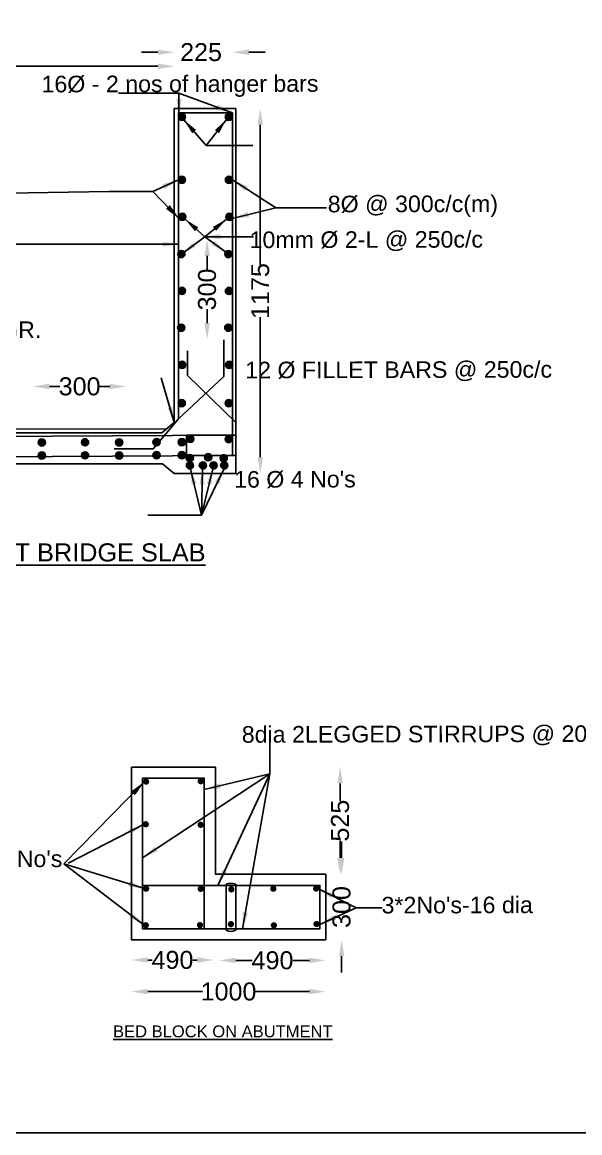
# Model space of a CAD drawing. Header units: millimetres. Extents: x 52616 to 69139, y 1944 to 13106.
# Drawn here: x 57520 to 60935, y 1944 to 8742 of the extents above; entities that cross this region are included whole.
import ezdxf

# ---------------------------------------------------------------- set-up
doc = ezdxf.new("R2010")
doc.units = ezdxf.units.MM
doc.header["$MEASUREMENT"] = 0
doc.layers.add('DRAWING', color=7, linetype='Continuous')
doc.layers.add('TEXT', color=7, linetype='Continuous')
doc.styles.get("Standard").update_dxf_attribs({"font": 'arial.ttf'})
doc.dimstyles.get("Standard").update_dxf_attribs({"dimtxt": 110, "dimasz": 100, "dimexe": 0.18, "dimexo": 0.0625, "dimgap": 0.09, "dimtad": 0, "dimdec": 0, "dimzin": 0, "dimdsep": 46, "dimtxsty": 'Standard', "dimcen": 0.09, "dimse1": 1, "dimse2": 1, "dimadec": 0, "dimazin": 0, "dimtfac": 1, "dimtdec": 0, "dimtofl": 0, "dimtmove": 0, "dimatfit": 3, "dimfxl": 1, "dimtolj": 1, "dimtzin": 0, "dimarcsym": 0})

# ---------------------------------------------------------------- blocks, each defined once
blk = doc.blocks.new('*D33')
at = {"layer": 'Defpoints', "color": 0}
for p in [(58703.2, 4183.1), (59467.2, 4183.1), (59378.9, 3526.6)]:
    blk.add_point(p, dxfattribs=at)
at = {"layer": 'DRAWING', "color": 0, "lineweight": -2}
for p, q in [((59467.2, 4083.1), (59467.2, 3976.9)), ((59467.2, 3626.6), (59467.2, 3732.8))]:
    blk.add_line(p, q, dxfattribs=at)
at = {"layer": 'DRAWING', "color": 0}
for points in [[(59450.6, 4083.1), (59483.9, 4083.1), (59467.2, 4183.1)], [(59450.6, 3626.6), (59483.9, 3626.6), (59467.2, 3526.6)]]:
    blk.add_solid(points, dxfattribs=at)
at = {"layer": 'DRAWING', "color": 0, "insert": (59467.2, 3854.8), "char_height": 110, "attachment_point": 5, "rotation": 90}
blk.add_mtext('\\A1;525', dxfattribs=at)
blk = doc.blocks.new('*D34')
at = {"layer": 'Defpoints', "color": 0}
for p in [(59378.9, 3526.6), (59476.4, 3526.6), (59378.9, 3125.5)]:
    blk.add_point(p, dxfattribs=at)
at = {"layer": 'DRAWING', "color": 0, "lineweight": -2}
for p, q in [((59476.4, 3626.6), (59476.4, 3726.6)), ((59476.4, 3025.5), (59476.4, 2925.5))]:
    blk.add_line(p, q, dxfattribs=at)
at = {"layer": 'DRAWING', "color": 0}
for points in [[(59459.8, 3626.6), (59493.1, 3626.6), (59476.4, 3526.6)], [(59459.8, 3025.5), (59493.1, 3025.5), (59476.4, 3125.5)]]:
    blk.add_solid(points, dxfattribs=at)
at = {"layer": 'DRAWING', "color": 0, "insert": (59476.4, 3326.1), "char_height": 110, "attachment_point": 5, "rotation": 90}
blk.add_mtext('\\A1;300', dxfattribs=at)
blk = doc.blocks.new('*D35')
at = {"layer": 'Defpoints', "color": 0}
for p in [(58727.5, 3125.5), (59378.9, 3125.5), (59378.9, 2999.5)]:
    blk.add_point(p, dxfattribs=at)
at = {"layer": 'DRAWING', "color": 0, "lineweight": -2}
for p, q in [((58827.5, 2999.5), (58929.5, 2999.5)), ((59278.9, 2999.5), (59176.8, 2999.5))]:
    blk.add_line(p, q, dxfattribs=at)
at = {"layer": 'DRAWING', "color": 0}
for points in [[(58827.5, 3016.2), (58827.5, 2982.8), (58727.5, 2999.5)], [(59278.9, 3016.2), (59278.9, 2982.8), (59378.9, 2999.5)]]:
    blk.add_solid(points, dxfattribs=at)
at = {"layer": 'DRAWING', "color": 0, "insert": (59053.2, 2999.5), "char_height": 110, "attachment_point": 5}
blk.add_mtext('\\A1;490', dxfattribs=at)
blk = doc.blocks.new('*D36')
at = {"layer": 'Defpoints', "color": 0}
for p in [(58188.6, 3125.5), (58188.6, 3001.9), (58692.5, 2993.7)]:
    blk.add_point(p, dxfattribs=at)
at = {"layer": 'DRAWING', "color": 0, "lineweight": -2}
for p, q in [((58288.6, 3001.9), (58316.9, 3001.9)), ((58592.5, 3001.9), (58564.2, 3001.9))]:
    blk.add_line(p, q, dxfattribs=at)
at = {"layer": 'DRAWING', "color": 0}
for points in [[(58288.6, 3018.5), (58288.6, 2985.2), (58188.6, 3001.9)], [(58592.5, 3018.5), (58592.5, 2985.2), (58692.5, 3001.9)]]:
    blk.add_solid(points, dxfattribs=at)
at = {"layer": 'DRAWING', "color": 0, "insert": (58440.5, 3001.9), "char_height": 110, "attachment_point": 5}
blk.add_mtext('\\A1;490', dxfattribs=at)
blk = doc.blocks.new('*D37')
at = {"layer": 'Defpoints', "color": 0}
for p in [(58188.6, 3125.5), (59378.9, 3125.5), (59378.9, 2808.5)]:
    blk.add_point(p, dxfattribs=at)
at = {"layer": 'DRAWING', "color": 0, "lineweight": -2}
for p, q in [((58288.6, 2808.5), (58624.8, 2808.5)), ((59278.9, 2808.5), (58942.7, 2808.5))]:
    blk.add_line(p, q, dxfattribs=at)
at = {"layer": 'DRAWING', "color": 0}
for points in [[(58288.6, 2825.1), (58288.6, 2791.8), (58188.6, 2808.5)], [(59278.9, 2825.1), (59278.9, 2791.8), (59378.9, 2808.5)]]:
    blk.add_solid(points, dxfattribs=at)
at = {"layer": 'DRAWING', "color": 0, "insert": (58783.7, 2808.5), "char_height": 110, "attachment_point": 5}
blk.add_mtext('\\A1;1000', dxfattribs=at)
blk = doc.blocks.new('*D41')
at = {"layer": 'Defpoints', "color": 0}
for p in [(57586.5, 6512.6), (57586.5, 6482.3), (58156.4, 6512.6)]:
    blk.add_point(p, dxfattribs=at)
at = {"layer": 'DRAWING', "color": 0, "lineweight": -2}
for p, q in [((57686.5, 6512.6), (57750.1, 6512.6)), ((58056.4, 6512.6), (57992.8, 6512.6))]:
    blk.add_line(p, q, dxfattribs=at)
at = {"layer": 'DRAWING', "color": 0}
for points in [[(57686.5, 6529.3), (57686.5, 6495.9), (57586.5, 6512.6)], [(58056.4, 6529.3), (58056.4, 6495.9), (58156.4, 6512.6)]]:
    blk.add_solid(points, dxfattribs=at)
at = {"layer": 'DRAWING', "color": 0, "insert": (57871.5, 6512.6), "char_height": 110, "attachment_point": 5}
blk.add_mtext('\\A1;300', dxfattribs=at)
blk = doc.blocks.new('*D42')
at = {"layer": 'Defpoints', "color": 0}
for p in [(58652.5, 7411.5), (58662.8, 7411.5), (58672.7, 6800.9)]:
    blk.add_point(p, dxfattribs=at)
at = {"layer": 'DRAWING', "color": 0, "lineweight": -2}
for p, q in [((58652.5, 7311.5), (58652.5, 7227.6)), ((58652.5, 6900.9), (58652.5, 6984.8))]:
    blk.add_line(p, q, dxfattribs=at)
at = {"layer": 'DRAWING', "color": 0}
for points in [[(58635.8, 7311.5), (58669.1, 7311.5), (58652.5, 7411.5)], [(58635.8, 6900.9), (58669.1, 6900.9), (58652.5, 6800.9)]]:
    blk.add_solid(points, dxfattribs=at)
at = {"layer": 'DRAWING', "color": 0, "insert": (58652.5, 7106.2), "char_height": 110, "attachment_point": 5, "rotation": 90}
blk.add_mtext('\\A1;300', dxfattribs=at)
blk = doc.blocks.new('*D43')
at = {"layer": 'Defpoints', "color": 0}
for p in [(58828.3, 8214.2), (58978.3, 8214.2), (58828.3, 5979.6)]:
    blk.add_point(p, dxfattribs=at)
at = {"layer": 'DRAWING', "color": 0, "lineweight": -2}
for p, q in [((58978.3, 8114.2), (58978.3, 7256.5)), ((58978.3, 6079.6), (58978.3, 6937.3))]:
    blk.add_line(p, q, dxfattribs=at)
at = {"layer": 'DRAWING', "color": 0}
for points in [[(58961.6, 8114.2), (58994.9, 8114.2), (58978.3, 8214.2)], [(58961.6, 6079.6), (58994.9, 6079.6), (58978.3, 5979.6)]]:
    blk.add_solid(points, dxfattribs=at)
at = {"layer": 'DRAWING', "color": 0, "insert": (58978.3, 7096.9), "char_height": 110, "attachment_point": 5, "rotation": 90}
blk.add_mtext('\\A1;1175', dxfattribs=at)
blk = doc.blocks.new('*D44')
at = {"layer": 'Defpoints', "color": 0}
for p in [(58808.4, 8558.4), (58451.6, 8214.2), (58808.4, 8214.2)]:
    blk.add_point(p, dxfattribs=at)
at = {"layer": 'DRAWING', "color": 0, "lineweight": -2}
for p, q in [((58351.6, 8558.4), (58251.6, 8558.4)), ((58908.4, 8558.4), (59008.4, 8558.4))]:
    blk.add_line(p, q, dxfattribs=at)
at = {"layer": 'DRAWING', "color": 0}
for points in [[(58351.6, 8575), (58351.6, 8541.7), (58451.6, 8558.4)], [(58908.4, 8575), (58908.4, 8541.7), (58808.4, 8558.4)]]:
    blk.add_solid(points, dxfattribs=at)
at = {"layer": 'DRAWING', "color": 0, "insert": (58615.5, 8558.4), "char_height": 110, "attachment_point": 5}
blk.add_mtext('\\A1;225', dxfattribs=at)
blk = doc.blocks.new('*D45')
at = {"layer": 'Defpoints', "color": 0}
for p in [(55410.5, 8472.4), (55410.5, 8191.3), (58451.6, 8214.2)]:
    blk.add_point(p, dxfattribs=at)
at = {"layer": 'DRAWING', "color": 0, "lineweight": -2}
for p, q in [((55510.5, 8472.4), (56793.7, 8472.4)), ((58351.6, 8472.4), (57111.6, 8472.4))]:
    blk.add_line(p, q, dxfattribs=at)
at = {"layer": 'DRAWING', "color": 0}
for points in [[(55510.5, 8489.1), (55510.5, 8455.7), (55410.5, 8472.4)], [(58351.6, 8489.1), (58351.6, 8455.7), (58451.6, 8472.4)]]:
    blk.add_solid(points, dxfattribs=at)
at = {"layer": 'DRAWING', "color": 0, "insert": (56952.7, 8472.4), "char_height": 110, "attachment_point": 5}
blk.add_mtext('\\A1;1500', dxfattribs=at)

msp = doc.modelspace()

# ---------------------------------------------------------------- hatches: boundary and pattern name
at = {"layer": 'DRAWING'}
h = msp.add_hatch(color=256, dxfattribs=at)
h.paths.add_polyline_path([(58520.3, 8162.8, 0.183648), (58514.8, 8177.4), (58481.9, 8177.4, 0.106401), (58477.3, 8169.4), (58477.3, 8156.3, 0.85914)])
h.paths.add_polyline_path([(58481.9, 8177.4), (58514.8, 8177.4, 0.449154)])
h = msp.add_hatch(color=256, dxfattribs=at)
h.paths.add_polyline_path([(58808.4, 8162.8, 0.183648), (58802.9, 8177.4), (58770, 8177.4, 0.106401), (58765.4, 8169.4), (58765.4, 8156.3, 0.85914)])
h.paths.add_polyline_path([(58770, 8177.4), (58802.9, 8177.4, 0.449154)])
h = msp.add_hatch(color=256, dxfattribs=at)
h.paths.add_polyline_path([(58520.3, 7777.3, 0.183648), (58514.8, 7791.9), (58481.9, 7791.9, 0.106401), (58477.3, 7783.9), (58477.3, 7770.8, 0.85914)])
h.paths.add_polyline_path([(58481.9, 7791.9), (58514.8, 7791.9, 0.449154)])
h = msp.add_hatch(color=256, dxfattribs=at)
h.paths.add_polyline_path([(58808.4, 7777.3, 0.183648), (58802.9, 7791.9), (58770, 7791.9, 0.106401), (58765.4, 7783.9), (58765.4, 7770.8, 0.85914)])
h.paths.add_polyline_path([(58770, 7791.9), (58802.9, 7791.9, 0.449154)])
h = msp.add_hatch(color=256, dxfattribs=at)
h.paths.add_polyline_path([(58522.6, 7551, 0.183648), (58517, 7565.6), (58484.1, 7565.6, 0.106401), (58479.6, 7557.5), (58479.6, 7544.4, 0.85914)])
h.paths.add_polyline_path([(58484.1, 7565.6), (58517, 7565.6, 0.449154)])
h = msp.add_hatch(color=256, dxfattribs=at)
h.paths.add_polyline_path([(58810.7, 7551, 0.183648), (58805.1, 7565.6), (58772.2, 7565.6, 0.106401), (58767.6, 7557.5), (58767.6, 7544.4, 0.85914)])
h.paths.add_polyline_path([(58772.2, 7565.6), (58805.1, 7565.6, 0.449154)])
h = msp.add_hatch(color=256, dxfattribs=at)
h.paths.add_polyline_path([(58517, 7323.2, 0.183648), (58511.5, 7337.8), (58478.6, 7337.8, 0.106401), (58474, 7329.8), (58474, 7316.6, 0.85914)])
h.paths.add_polyline_path([(58478.6, 7337.8), (58511.5, 7337.8, 0.449154)])
h = msp.add_hatch(color=256, dxfattribs=at)
h.paths.add_polyline_path([(58805.1, 7323.2, 0.183648), (58799.5, 7337.8), (58766.6, 7337.8, 0.106401), (58762.1, 7329.8), (58762.1, 7316.6, 0.85914)])
h.paths.add_polyline_path([(58766.6, 7337.8), (58799.5, 7337.8, 0.449154)])
h = msp.add_hatch(color=256, dxfattribs=at)
h.paths.add_polyline_path([(58520.3, 7097.4, 0.183648), (58514.8, 7112), (58481.9, 7112, 0.106401), (58477.3, 7103.9), (58477.3, 7090.8, 0.85914)])
h.paths.add_polyline_path([(58481.9, 7112), (58514.8, 7112, 0.449154)])
h = msp.add_hatch(color=256, dxfattribs=at)
h.paths.add_polyline_path([(58808.4, 7097.4, 0.183648), (58802.9, 7112), (58770, 7112, 0.106401), (58765.4, 7103.9), (58765.4, 7090.8, 0.85914)])
h.paths.add_polyline_path([(58770, 7112), (58802.9, 7112, 0.449154)])
h = msp.add_hatch(color=256, dxfattribs=at)
h.paths.add_polyline_path([(58516.2, 6871.9, 0.183648), (58510.6, 6886.5), (58477.7, 6886.5, 0.106401), (58473.2, 6878.4), (58473.2, 6865.3, 0.85914)])
h.paths.add_polyline_path([(58477.7, 6886.5), (58510.6, 6886.5, 0.449154)])
h = msp.add_hatch(color=256, dxfattribs=at)
h.paths.add_polyline_path([(58804.2, 6871.9, 0.183648), (58798.7, 6886.5), (58765.8, 6886.5, 0.106401), (58761.2, 6878.4), (58761.2, 6865.3, 0.85914)])
h.paths.add_polyline_path([(58765.8, 6886.5), (58798.7, 6886.5, 0.449154)])
h = msp.add_hatch(color=256, dxfattribs=at)
h.paths.add_polyline_path([(58521.7, 6644.5, 0.183648), (58516.2, 6659.1), (58483.3, 6659.1, 0.106401), (58478.7, 6651), (58478.7, 6637.9, 0.85914)])
h.paths.add_polyline_path([(58483.3, 6659.1), (58516.2, 6659.1, 0.449154)])
h = msp.add_hatch(color=256, dxfattribs=at)
h.paths.add_polyline_path([(58809.8, 6644.5, 0.183648), (58804.3, 6659.1), (58771.4, 6659.1, 0.106401), (58766.8, 6651), (58766.8, 6637.9, 0.85914)])
h.paths.add_polyline_path([(58771.4, 6659.1), (58804.3, 6659.1, 0.449154)])
h = msp.add_hatch(color=256, dxfattribs=at)
h.paths.add_polyline_path([(58518.9, 6410.1, 0.183648), (58513.4, 6424.7), (58480.5, 6424.7, 0.106401), (58475.9, 6416.6), (58475.9, 6403.5, 0.85914)])
h.paths.add_polyline_path([(58480.5, 6424.7), (58513.4, 6424.7, 0.449154)])
h = msp.add_hatch(color=256, dxfattribs=at)
h.paths.add_polyline_path([(58807, 6410.1, 0.183648), (58801.4, 6424.7), (58768.6, 6424.7, 0.106401), (58764, 6416.6), (58764, 6403.5, 0.85914)])
h.paths.add_polyline_path([(58768.6, 6424.7), (58801.4, 6424.7, 0.449154)])
h = msp.add_hatch(color=256, dxfattribs=at)
h.paths.add_polyline_path([(57662.4, 6169.9, 0.183648), (57656.9, 6184.6), (57624, 6184.6, 0.106401), (57619.4, 6176.5), (57619.4, 6163.4, 0.85914)])
h.paths.add_polyline_path([(57624, 6184.6), (57656.9, 6184.6, 0.449154)])
h = msp.add_hatch(color=256, dxfattribs=at)
h.paths.add_polyline_path([(57927, 6170.8, 0.183648), (57921.4, 6185.4), (57888.5, 6185.4, 0.106401), (57884, 6177.4), (57884, 6164.3, 0.85914)])
h.paths.add_polyline_path([(57888.5, 6185.4), (57921.4, 6185.4, 0.449154)])
h = msp.add_hatch(color=256, dxfattribs=at)
h.paths.add_polyline_path([(58136.1, 6169.9, 0.183648), (58130.5, 6184.6), (58097.6, 6184.6, 0.106401), (58093.1, 6176.5), (58093.1, 6163.4, 0.85914)])
h.paths.add_polyline_path([(58097.6, 6184.6), (58130.5, 6184.6, 0.449154)])
h = msp.add_hatch(color=256, dxfattribs=at)
h.paths.add_polyline_path([(58365, 6171.7, 0.183648), (58359.4, 6186.3), (58326.5, 6186.3, 0.106401), (58322, 6178.3), (58322, 6165.2, 0.85914)])
h.paths.add_polyline_path([(58326.5, 6186.3), (58359.4, 6186.3, 0.449154)])
h = msp.add_hatch(color=256, dxfattribs=at)
h.paths.add_polyline_path([(58519.6, 6171.7, 0.183648), (58514.1, 6186.3), (58481.2, 6186.3, 0.106401), (58476.6, 6178.3), (58476.6, 6165.2, 0.85914)])
h.paths.add_polyline_path([(58481.2, 6186.3), (58514.1, 6186.3, 0.449154)])
h = msp.add_hatch(color=256, dxfattribs=at)
h.paths.add_polyline_path([(58571.6, 6191.3, 0.183648), (58566, 6205.9), (58533.1, 6205.9, 0.106401), (58528.6, 6197.8), (58528.6, 6184.7, 0.85914)])
h.paths.add_polyline_path([(58533.1, 6205.9), (58566, 6205.9, 0.449154)])
h = msp.add_hatch(color=256, dxfattribs=at)
h.paths.add_polyline_path([(58807, 6190.4, 0.183648), (58801.4, 6205), (58768.6, 6205, 0.106401), (58764, 6197), (58764, 6183.8, 0.85914)])
h.paths.add_polyline_path([(58768.6, 6205), (58801.4, 6205, 0.449154)])
h = msp.add_hatch(color=256, dxfattribs=at)
h.paths.add_polyline_path([(57662.4, 6090, 0.183648), (57656.9, 6104.6), (57624, 6104.6, 0.106401), (57619.4, 6096.6), (57619.4, 6083.5, 0.85914)])
h.paths.add_polyline_path([(57624, 6104.6), (57656.9, 6104.6, 0.449154)])
h = msp.add_hatch(color=256, dxfattribs=at)
h.paths.add_polyline_path([(57927, 6090.9, 0.183648), (57921.4, 6105.5), (57888.5, 6105.5, 0.106401), (57884, 6097.4), (57884, 6084.3, 0.85914)])
h.paths.add_polyline_path([(57888.5, 6105.5), (57921.4, 6105.5, 0.449154)])
h = msp.add_hatch(color=256, dxfattribs=at)
h.paths.add_polyline_path([(58136.1, 6090, 0.183648), (58130.5, 6104.6), (58097.6, 6104.6, 0.106401), (58093.1, 6096.6), (58093.1, 6083.5, 0.85914)])
h.paths.add_polyline_path([(58097.6, 6104.6), (58130.5, 6104.6, 0.449154)])
h = msp.add_hatch(color=256, dxfattribs=at)
h.paths.add_polyline_path([(58365, 6091.8, 0.183648), (58359.4, 6106.4), (58326.5, 6106.4, 0.106401), (58322, 6098.4), (58322, 6085.3, 0.85914)])
h.paths.add_polyline_path([(58326.5, 6106.4), (58359.4, 6106.4, 0.449154)])
h = msp.add_hatch(color=256, dxfattribs=at)
h.paths.add_polyline_path([(58519.6, 6091.8, 0.183648), (58514.1, 6106.4), (58481.2, 6106.4, 0.106401), (58476.6, 6098.4), (58476.6, 6085.3, 0.85914)])
h.paths.add_polyline_path([(58481.2, 6106.4), (58514.1, 6106.4, 0.449154)])
h = msp.add_hatch(color=256, dxfattribs=at)
h.paths.add_polyline_path([(58568.6, 6074.7, 0.183648), (58563, 6089.4), (58530.1, 6089.4, 0.106401), (58525.5, 6081.3), (58525.5, 6068.2, 0.85914)])
h.paths.add_polyline_path([(58530.1, 6089.4), (58563, 6089.4, 0.449154)])
for points in [[(58569.5, 6029.1, 1), (58525.5, 6029.1, 0.374296), (58544.5, 6007.3), (58550.6, 6007.3, 0.374296)], [(58648.7, 6029.1, 1), (58604.7, 6029.1, 0.374296), (58623.7, 6007.3), (58629.8, 6007.3, 0.374296)], [(58714.1, 6029.1, 1), (58670.1, 6029.1, 0.374296), (58689.1, 6007.3), (58695.1, 6007.3, 0.374296)], [(58754.4, 6050.9, -0.034559), (58757.5, 6051.1, 0.374296), (58776.4, 6072.9, 0.21421), (58769.1, 6089.4), (58739.8, 6089.4, 0.21421), (58732.4, 6072.9, 0.414214)], [(58757.5, 6051.1, -0.034559), (58754.4, 6050.9, 0.374296), (58735.5, 6029.1, 0.374296), (58754.4, 6007.3), (58760.5, 6007.3, 0.374296), (58779.5, 6029.1, 0.414214)], [(58769.1, 6089.4, 0.380239), (58739.8, 6089.4)]]:
    msp.add_hatch(color=256, dxfattribs=at).paths.add_polyline_path(points)
h = msp.add_hatch(color=256, dxfattribs=at)
h.paths.add_polyline_path([(58639.6, 6089.4), (58678.5, 6089.4, 0.602653)])
h.paths.add_polyline_path([(58681, 6079.1, 0.122117), (58678.5, 6089.4), (58639.6, 6089.4, 0.122117), (58637, 6079.1, 1)])

# ---------------------------------------------------------------- linework, layer by layer
for p in [(58828.3, 8214.2), (58450.4, 5980.7)]:
    msp.add_line(p, (58828.3, 5979.6), dxfattribs=at)
for points in [[(52746.3, 13105.9), (69139.1, 13105.9), (69139.1, 1944.3), (52746.3, 1944.3)], [(55133.5, 6193.7), (58808.4, 6214.2), (58808.4, 6089.4), (55133.5, 6068.9)], [(58256.6, 4114.3), (58256.6, 3193.5), (59343.8, 3193.5), (59343.4, 3458.6), (58635.2, 3458.6), (58635.2, 4115)]]:
    msp.add_lwpolyline(points, close=True, dxfattribs=at)
for points in [[(55103.7, 8191.3), (55410.5, 8191.3), (55410.5, 6303.7), (55491.1, 6229.4), (58374.4, 6229.4)], [(55103.7, 8191.3), (55103.7, 5958.4), (55415.6, 5958.4), (55495.5, 6038), (58379.3, 6038)], [(58451.6, 6292.7), (58451.6, 8214.2)], [(58451.6, 8214.2), (58828.3, 8214.2)], [(58808.4, 8186.6), (58476.3, 8186.6), (58476.3, 6314.5)], [(58808.4, 6214.2), (58808.4, 8186.6)], [(58050.1, 7706.7), (57059.5, 7690.4)], [(58233.2, 7382.7), (57306.9, 7382.7)], [(58476.3, 6314.5), (58756, 6573.6), (58756, 6798.2)], [(58532.1, 6731.6), (58532.1, 6580.2), (58828.3, 6291.2)], [(58082.8, 6130.5), (58321.3, 6130.5), (58476.3, 6314.5)], [(58374.4, 6229.4), (58451.6, 6292.7)], [(55465.8, 6252.8), (58401.5, 6251.6)], [(58828.3, 6089.4), (58525.5, 6089.4), (58525.5, 6214.2), (58828.3, 6214.2)], [(58379.3, 6038), (58450.4, 5980.7)], [(58188.6, 4182.1), (58188.6, 3125.5), (59378.9, 3125.5), (59378.9, 3526.6), (58703.2, 3526.6), (58703.2, 4183.1), (58188.6, 4182.1)], [(58635.2, 3458.6), (58256.6, 3458.6)], [(58635.2, 3458.6), (58635.2, 3193.5)], [(58768.3, 3184), (58768.3, 3465.2)], [(58827.5, 3465.2), (58827.5, 3184)]]:
    msp.add_lwpolyline(points, dxfattribs=at)
at = {"layer": 'DRAWING', "const_width": 19.2}
for points in [[(58269.5, 4094, 1), (58288.6, 4094, 1)], [(58604.2, 4096.3, 1), (58623.3, 4096.3, 1)], [(58267.2, 3832.8, 1), (58286.3, 3832.8, 1)], [(58603.8, 3829.4, 1), (58623, 3829.4, 1)], [(58269.4, 3438.6, 1), (58288.5, 3438.6, 1)], [(58603.8, 3437.5, 1), (58622.9, 3437.5, 1)], [(58791.2, 3434.1, 1), (58810.4, 3434.1, 1)], [(59048.6, 3438.5, 1), (59067.8, 3438.5, 1)], [(59311.2, 3439.6, 1), (59330.4, 3439.6, 1)], [(58267.1, 3214.4, 1), (58286.3, 3214.4, 1)], [(58599.3, 3215.5, 1), (58618.5, 3215.5, 1)], [(58788.9, 3221.1, 1), (58808.1, 3221.1, 1)], [(59052, 3214.3, 1), (59071.1, 3214.3, 1)], [(59313.5, 3222.2, 1), (59332.6, 3222.2, 1)]]:
    msp.add_lwpolyline(points, format="xyb", close=True, dxfattribs=at)
at = {"layer": 'DRAWING'}
for centre in [(58498.3, 8162.8), (58786.4, 8162.8), (58498.3, 7777.3), (58786.4, 7777.3), (58500.6, 7551), (58788.6, 7551), (58495, 7323.2), (58783.1, 7323.2), (58498.3, 7097.4), (58786.4, 7097.4), (58494.2, 6871.9), (58782.2, 6871.9), (58499.7, 6644.5), (58787.8, 6644.5), (58496.9, 6410.1), (58785, 6410.1), (57640.4, 6169.9), (57905, 6170.8), (58114.1, 6169.9), (58343, 6171.7), (58497.6, 6171.7), (58549.6, 6191.3), (58785, 6190.4), (57640.4, 6090), (57905, 6090.9), (58114.1, 6090), (58343, 6091.8), (58497.6, 6091.8), (58546.5, 6074.7), (58547.5, 6029.1), (58626.7, 6029.1), (58659, 6079.1), (58692.1, 6029.1), (58754.4, 6072.9), (58757.5, 6029.1)]:
    msp.add_circle(centre, 22, dxfattribs=at)
for centre, radius, start, end in [((58797.9, 3390.3), 80.6, 68.45511, 111.54489), ((58797.9, 3247.1), 69.7, 244.87656, 295.12344)]:
    msp.add_arc(centre, radius, start, end, dxfattribs=at)

# ---------------------------------------------------------------- texts
at = {"layer": 'TEXT'}
for s, height, p in [('16Ø - 2 nos of hanger bars', 101.605, (57638.4, 8312.6)), ('8Ø @ 300c/c(m)', 101.605, (59391.6, 7578.4)), ('10mm Ø 2-L @ 250c/c ', 101.605, (58912.9, 7359.5)), ('75 TH. W.C. IN CC M30 GR.', 101.605, (55823.3, 6804.9)), ('12 Ø FILLET BARS @ 250c/c ', 101.605, (58886.1, 6562.2)), ("16 Ø 4 No's", 101.605, (58818, 5893)), ('8dia 2LEGGED STIRRUPS @ 200 C/C', 101.605, (58865.1, 4331.9)), ("4*2No's", 101.61, (57273.4, 3569.7)), ("3*2No's-16 dia", 101.605, (59721.3, 3286.7))]:
    msp.add_text(s, height=height, rotation=0.13367, dxfattribs=at).set_placement(p)
for s, height, p in [('%%UREINFORCEMENT DETAILS FOOT BRIDGE SLAB', 110.787, (55057.5, 5441.4)), ('%%UBED BLOCK ON ABUTMENT', 72.486, (58076.6, 2528.8))]:
    msp.add_text(s, height=height, dxfattribs=at).set_placement(p)

# ---------------------------------------------------------------- dimensions: what is measured, and where the dimension line sits
at = {"layer": 'DRAWING'}
for base, p2, text, picture, middle in [((58808.4, 8558.4), (58808.4, 8214.2), '225', '*D44', (58615.5, 8558.4)), ((55410.5, 8472.4), (55410.5, 8191.3), '1500', '*D45', (56952.7, 8472.4))]:
    dim = msp.add_linear_dim(base=base, p1=(58451.6, 8214.2), p2=p2, text=text, dimstyle='Standard', dxfattribs=at)
    dim.commit()
    dim.dimension.update_dxf_attribs({"geometry": picture, "text_midpoint": middle, "dimtype": 160})
for base, p1, p2, text, picture, middle in [((58978.3, 8214.2), (58828.3, 5979.6), (58828.3, 8214.2), '1175', '*D43', (58978.3, 7096.9)), ((58652.5, 7411.5), (58672.7, 6800.9), (58662.8, 7411.5), '300', '*D42', (58652.5, 7106.2)), ((59467.2, 4183.1), (59378.9, 3526.6), (58703.2, 4183.1), '525', '*D33', (59467.2, 3854.8)), ((59476.4, 3526.6), (59378.9, 3125.5), (59378.9, 3526.6), '300', '*D34', (59476.4, 3326.1))]:
    dim = msp.add_linear_dim(base=base, p1=p1, p2=p2, angle=90, text=text, dimstyle='Standard', dxfattribs=at)
    dim.commit()
    dim.dimension.update_dxf_attribs({"geometry": picture, "text_midpoint": middle})
for base, p1, p2, text, picture, middle in [((57586.5, 6512.6), (58156.4, 6512.6), (57586.5, 6482.3), '300', '*D41', (57871.5, 6512.6)), ((58188.6, 3001.9), (58692.5, 2993.7), (58188.6, 3125.5), '490', '*D36', (58440.5, 3001.9)), ((59378.9, 2808.5), (58188.6, 3125.5), (59378.9, 3125.5), '1000', '*D37', (58783.7, 2808.5)), ((59378.9, 2999.5), (58727.5, 3125.5), (59378.9, 3125.5), '490', '*D35', (59053.2, 2999.5))]:
    dim = msp.add_linear_dim(base=base, p1=p1, p2=p2, text=text, dimstyle='Standard', dxfattribs=at)
    dim.commit()
    dim.dimension.update_dxf_attribs({"geometry": picture, "text_midpoint": middle})

# ---------------------------------------------------------------- leaders
for points, override in [([(58808.4, 8186.6), (58479.7, 8308.6), (58109.1, 8308.6)], {"dimgap": 0.09, "dimtad": 0}), ([(58479.7, 8174.5), (58479.7, 8308.6)], {"dimgap": 0.09, "dimtad": 0}), ([(58510.4, 8144.4), (58647.8, 7987.3), (58932.2, 7987.3)], {"dimasz": 95, "dimgap": 0.09, "dimtad": 0, "dimfxl": 2000, "dimarcsym": 1}), ([(58770.9, 8147.2), (58647.8, 7987.3)], {"dimasz": 95, "dimgap": 0.09, "dimtad": 0, "dimfxl": 2000, "dimarcsym": 1}), ([(58476.3, 7777.3), (58320, 7706.7), (58050.1, 7706.7)], {"dimgap": 0.09, "dimtad": 0}), ([(58808.4, 7777.3), (59073.6, 7606.6)], {"dimgap": 0.09, "dimtad": 0}), ([(58481.8, 7539.6), (58320, 7706.7)], {"dimgap": 0.09, "dimtad": 0}), ([(58808.4, 7541.3), (59073.6, 7606.6), (59383.3, 7606.6)], {"dimgap": 0.09, "dimtad": 0}), ([(58517.8, 7537.3), (58638.9, 7429.1)], {"dimasz": 95, "dimgap": 0.09, "dimtad": 0, "dimfxl": 2000, "dimarcsym": 1}), ([(58771.6, 7537.1), (58638.9, 7429.1)], {"dimasz": 95, "dimgap": 0.09, "dimtad": 0, "dimfxl": 2000, "dimarcsym": 1}), ([(58495, 7323.2), (58638.9, 7429.1)], {"dimasz": 95, "dimgap": 0.09, "dimtad": 0, "dimfxl": 2000, "dimarcsym": 1}), ([(58638.9, 7429.1), (58937.7, 7429.1)], {"dimasz": 95, "dimgap": 0.09, "dimtad": 0, "dimfxl": 2000, "dimarcsym": 1}), ([(58765.4, 7336.2), (58638.9, 7429.1)], {"dimasz": 95, "dimgap": 0.09, "dimtad": 0, "dimfxl": 2000, "dimarcsym": 1}), ([(58476.3, 7382.7), (58233.2, 7382.7)], {"dimasz": 95, "dimgap": 0.09, "dimtad": 0, "dimfxl": 2000, "dimarcsym": 1}), ([(58451.6, 6292.7), (58370.2, 6565.2)], {"dimasz": 95, "dimgap": 0.09, "dimtad": 0, "dimfxl": 2000, "dimarcsym": 1}), ([(58754.4, 6007.3), (58619.1, 5725.2), (58289.7, 5725.2)], {"dimasz": 95, "dimgap": 0.09, "dimtad": 0, "dimfxl": 2000, "dimarcsym": 1}), ([(58550.6, 6007.3), (58619.1, 5725.2)], {"dimasz": 95, "dimgap": 0.09, "dimtad": 0, "dimfxl": 2000, "dimarcsym": 1}), ([(58623.7, 6007.3), (58619.1, 5725.2)], {"dimasz": 95, "dimgap": 0.09, "dimtad": 0, "dimfxl": 2000, "dimarcsym": 1}), ([(58687, 6007.7), (58619.1, 5725.2)], {"dimasz": 95, "dimgap": 0.09, "dimtad": 0, "dimfxl": 2000, "dimarcsym": 1}), ([(58869.9, 3193.5), (59037.2, 4141.3), (59037.2, 4363.4)], {"dimgap": 0.09, "dimtad": 0}), ([(58269.5, 4094), (57775.8, 3591.3)], {"dimgap": 0.09, "dimtad": 0}), ([(58256.6, 3626.8), (59037.2, 4141.3)], {"dimgap": 0.09, "dimtad": 0}), ([(58635.2, 4045.4), (59037.2, 4141.3)], {"dimgap": 0.09, "dimtad": 0}), ([(58718.1, 3458.6), (59037.2, 4141.3)], {"dimgap": 0.09, "dimtad": 0}), ([(58267.2, 3832.8), (57802.1, 3593.9)], {"dimgap": 0.09, "dimtad": 0}), ([(58269.4, 3438.6), (57775.8, 3591.3)], {"dimgap": 0.09, "dimtad": 0}), ([(58267.1, 3214.4), (57775.8, 3591.3)], {"dimgap": 0.09, "dimtad": 0}), ([(59330.4, 3439.6), (59565.3, 3321.5), (59725.5, 3321.5)], {"dimgap": 0.09, "dimtad": 0}), ([(59343.7, 3220.2), (59565.3, 3321.5)], {"dimgap": 0.09, "dimtad": 0})]:
    msp.add_leader(points, dimstyle='Standard', override=override, dxfattribs=at)

doc.saveas('drawing.dxf')
